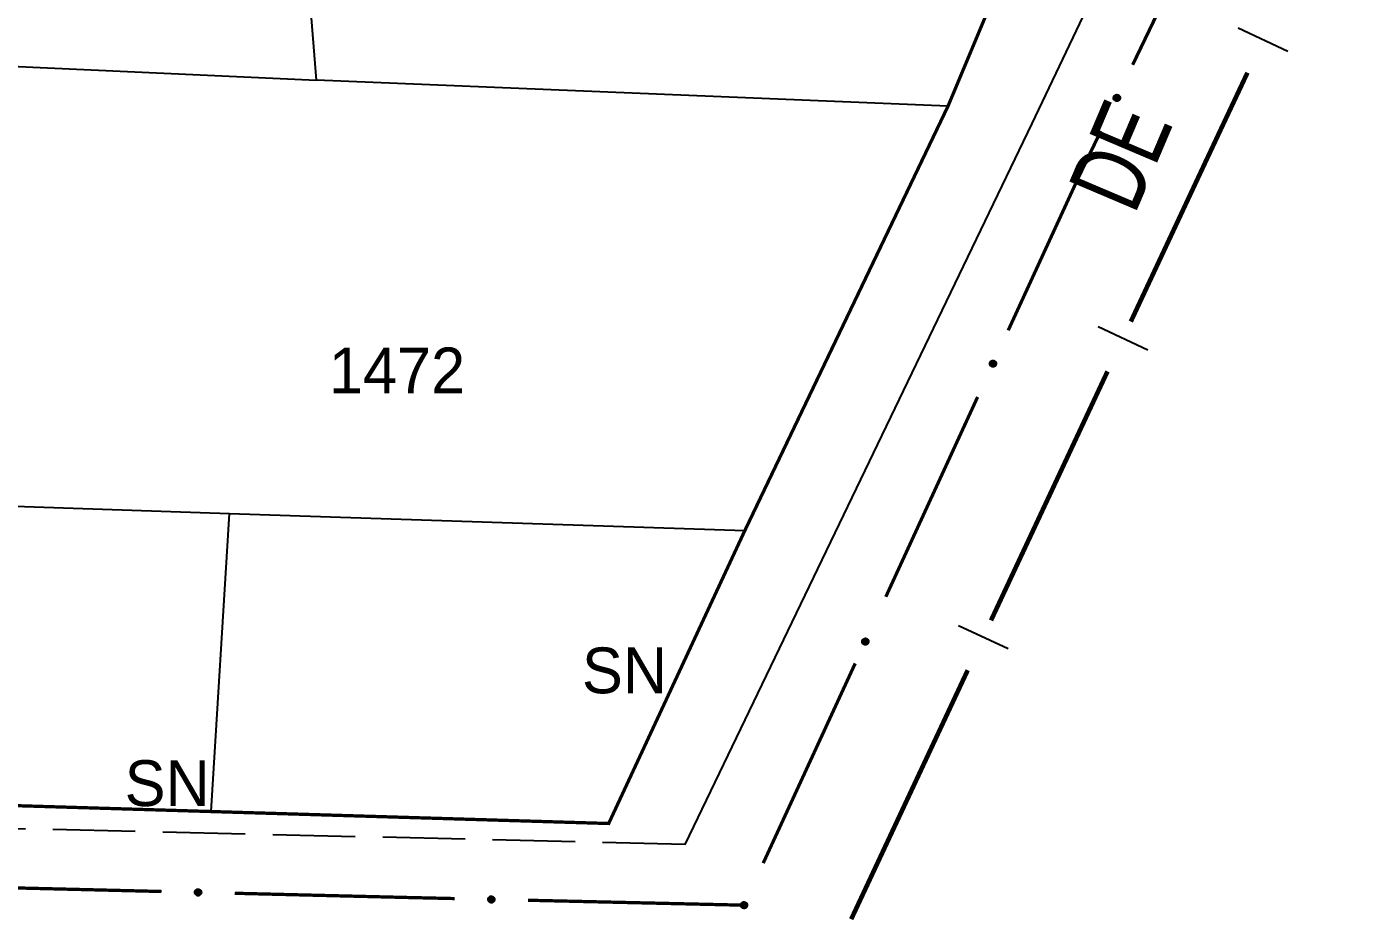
# Model space of a CAD drawing. Extents: x 203196 to 204359, y 4872588 to 4874244.
# Drawn here: x 204186 to 204258.3, y 4873440.1 to 4873488.9 of the extents above; entities that cross this region are included whole.
import ezdxf
from ezdxf.enums import TextEntityAlignment as Align

# ---------------------------------------------------------------- set-up
doc = ezdxf.new("R2010")
doc.units = 0
doc.header["$LTSCALE"] = 1.5
doc.header["$MEASUREMENT"] = 0
doc.linetypes.add('TRACO_11', pattern=[8, 3, -1, 3, -1])
for name, color, linetype in [('CD_MALHA_LOTES', 7, 'CONTINUOUS'), ('LM-LIM-SETORES-BAIRROS', 250, 'CONTINUOUS'), ('RU-QUADRA', 210, 'CONTINUOUS'), ('SV-EIXO-RUA-PAV', 20, 'CONTINUOUS'), ('SV-RUA-PAVIM', 7, 'CONTINUOUS'), ('SV-TXT-RUA-PAV', 7, 'CONTINUOUS'), ('Th_NmrPort', 1, 'CONTINUOUS')]:
    doc.layers.add(name, color=color, linetype=linetype)
doc.styles.add('ARIAL', font='ARIAL.SHX')

msp = doc.modelspace()

# ---------------------------------------------------------------- linework, layer by layer
at = {"layer": 'CD_MALHA_LOTES', "linetype": 'Continuous', "flags": 128}
for points in [[(204201.810214, 4873485.973316), (204201.083435, 4873495.058051)], [(204240.701151, 4873495.18267), (204236.26071, 4873484.551701)], [(204176.803988, 4873487.113249), (204201.810214, 4873485.973316)], [(204236.26071, 4873484.551701), (204201.810214, 4873485.973316)], [(204236.26071, 4873484.551701), (204225.182768, 4873461.398501)], [(204184.812869, 4873462.737886), (204197.05489, 4873462.332104)], [(204196.065311, 4873446.063835), (204197.05489, 4873462.332104)], [(204197.05489, 4873462.332104), (204225.182768, 4873461.398501)], [(204225.182768, 4873461.398501), (204217.747722, 4873445.410926)], [(204196.065311, 4873446.063835), (204183.888178, 4873446.433292)], [(204217.747722, 4873445.410926), (204196.065311, 4873446.063835)]]:
    msp.add_lwpolyline(points, dxfattribs=at)
at = {"layer": 'LM-LIM-SETORES-BAIRROS'}
for points in [[(204252.091582, 4873488.828454), (204254.80664, 4873487.552343)], [(204244.451549, 4873472.527235), (204247.168968, 4873471.25616)], [(204236.825096, 4873456.22272), (204239.542515, 4873454.951645)]]:
    msp.add_lwpolyline(points, dxfattribs=at)
at = {"layer": 'LM-LIM-SETORES-BAIRROS', "const_width": 0.25}
for points in [[(204252.59837, 4873486.38036), (204250.471519, 4873481.855263)], [(204250.471519, 4873481.855263), (204250.306545, 4873481.504263)], [(204250.306545, 4873481.504263), (204246.23395, 4873472.797504)], [(204244.962874, 4873470.080085), (204238.607497, 4873456.492989)], [(204237.336422, 4873453.775569), (204230.981044, 4873440.188473)]]:
    msp.add_lwpolyline(points, dxfattribs=at)
at = {"layer": 'RU-QUADRA', "linetype": 'Continuous', "const_width": 0.18, "flags": 128}
msp.add_lwpolyline([(204100.39, 4873449.15), (204136.35, 4873447.48), (204183.89, 4873446.43), (204217.75, 4873445.41), (204225.18, 4873461.4), (204236.26, 4873484.55), (204240.7, 4873495.18), (204248.237278, 4873512.667168), (204245.612781, 4873512.99523), (204248.4, 4873521.68), (204211.64, 4873523.01), (204198.3, 4873523.49), (204171.061773, 4873524.011423), (204169.8, 4873523.17), (204166.625962, 4873523.459301), (204165.86, 4873524.65), (204133.82, 4873525.99), (204108.42, 4873526.47), (204109.78759, 4873496.505739), (204110.415517, 4873480.667846), (204111.05048, 4873466.969194), (204101.987635, 4873467.59959)], dxfattribs=at)
at = {"layer": 'SV-EIXO-RUA-PAV', "const_width": 0.18}
for points in [[(204251.536037, 4873497.6221), (204246.334615, 4873486.80798)], [(204244.600807, 4873483.203273), (204243.733904, 4873481.400919)], [(204243.733904, 4873481.400919), (204243.37059, 4873480.645565)], [(204243.37059, 4873480.645565), (204239.546612, 4873472.319941)], [(204237.877082, 4873468.685017), (204232.868495, 4873457.780245)], [(204231.197928, 4873454.145798), (204226.17984, 4873443.245395)], [(204183.12562, 4873441.950502), (204193.354556, 4873441.700506)], [(204197.353362, 4873441.602775), (204206.350675, 4873441.38288)], [(204206.350675, 4873441.38288), (204206.742178, 4873441.373315)], [(204206.742178, 4873441.373315), (204209.349877, 4873441.313705)], [(204213.348833, 4873441.222291), (204224.34596, 4873440.970902)], [(204224.34596, 4873440.970902), (204225.124567, 4873440.953108)]]:
    msp.add_lwpolyline(points, dxfattribs=at)
at = {"layer": 'SV-EIXO-RUA-PAV'}
for points in [[(204245.629192, 4873485.087393), (204245.64602, 4873485.041471), (204245.651092, 4873484.998562), (204245.645022, 4873484.961556), (204245.631131, 4873484.930253), (204245.613313, 4873484.89983), (204245.588582, 4873484.87312), (204245.554566, 4873484.849556), (204245.508618, 4873484.832352), (204245.46432, 4873484.830045), (204245.427722, 4873484.834055), (204245.394248, 4873484.84666), (204245.364983, 4873484.864464), (204245.338088, 4873484.891071), (204245.314544, 4873484.925776), (204245.298363, 4873484.972397), (204245.293679, 4873485.014498), (204245.30049, 4873485.050138), (204245.313375, 4873485.08371), (204245.331938, 4873485.114552), (204245.356366, 4873485.140631), (204245.391351, 4873485.164273), (204245.437578, 4873485.179634), (204245.479515, 4873485.184785), (204245.515241, 4873485.178476), (204245.548008, 4873485.165046), (204245.578739, 4873485.147546), (204245.606624, 4873485.123803), (204245.629192, 4873485.087393)], [(204238.87185, 4873470.5871), (204238.889491, 4873470.541484), (204238.895324, 4873470.498672), (204238.889912, 4873470.461564), (204238.876579, 4873470.43002), (204238.859304, 4873470.399285), (204238.835051, 4873470.37214), (204238.801459, 4873470.347976), (204238.755824, 4873470.329958), (204238.711575, 4873470.326865), (204238.67491, 4873470.330225), (204238.641218, 4873470.342234), (204238.611641, 4873470.359515), (204238.584278, 4873470.385641), (204238.560122, 4873470.419922), (204238.543116, 4873470.466248), (204238.537685, 4873470.508259), (204238.543862, 4873470.544015), (204238.556149, 4873470.577811), (204238.574161, 4873470.608977), (204238.598123, 4873470.635486), (204238.632682, 4873470.659745), (204238.678629, 4873470.675924), (204238.720468, 4873470.68182), (204238.7563, 4873470.676146), (204238.7893, 4873470.6633), (204238.820338, 4873470.646348), (204238.848639, 4873470.623104), (204238.87185, 4873470.5871)], [(204231.906184, 4873455.421047), (204231.923785, 4873455.375416), (204231.929581, 4873455.332598), (204231.924137, 4873455.295495), (204231.910777, 4873455.263963), (204231.893475, 4873455.233243), (204231.869198, 4873455.206119), (204231.835585, 4873455.181984), (204231.789934, 4873455.164006), (204231.745682, 4873455.160952), (204231.709021, 4873455.164343), (204231.675339, 4873455.176381), (204231.645777, 4873455.193689), (204231.618437, 4873455.219838), (204231.594311, 4873455.254141), (204231.577345, 4873455.300482), (204231.57195, 4873455.342498), (204231.578159, 4873455.378247), (204231.590475, 4873455.412032), (204231.608515, 4873455.443183), (204231.632499, 4873455.469671), (204231.66708, 4873455.4939), (204231.71304, 4873455.51004), (204231.754885, 4873455.515898), (204231.790712, 4873455.510193), (204231.823701, 4873455.497319), (204231.854724, 4873455.48034), (204231.883005, 4873455.457071), (204231.906184, 4873455.421047)], [(204195.213011, 4873441.765199), (204195.247948, 4873441.799425), (204195.284973, 4873441.821697), (204195.3212, 4873441.831385), (204195.355446, 4873441.831598), (204195.390505, 4873441.827871), (204195.425023, 4873441.816314), (204195.460493, 4873441.795001), (204195.495073, 4873441.760196), (204195.515396, 4873441.720767), (204195.526794, 4873441.685758), (204195.529072, 4873441.650062), (204195.52488, 4873441.616064), (204195.51169, 4873441.580606), (204195.48974, 4873441.544872), (204195.453901, 4873441.510947), (204195.417453, 4873441.489361), (204195.382166, 4873441.480911), (204195.346264, 4873441.478847), (204195.310517, 4873441.483082), (204195.276699, 4873441.494622), (204195.24076, 4873441.516786), (204195.207745, 4873441.552604), (204195.185801, 4873441.588711), (204195.176857, 4873441.62387), (204195.175622, 4873441.659261), (204195.178933, 4873441.69447), (204195.189105, 4873441.729652), (204195.213011, 4873441.765199)], [(204211.208228, 4873441.381333), (204211.24311, 4873441.415615), (204211.2801, 4873441.437945), (204211.316312, 4873441.44769), (204211.350557, 4873441.447958), (204211.385623, 4873441.444285), (204211.420159, 4873441.432783), (204211.455662, 4873441.411526), (204211.490297, 4873441.376776), (204211.510682, 4873441.337379), (204211.522135, 4873441.302389), (204211.52447, 4873441.266696), (204211.520332, 4873441.232692), (204211.507198, 4873441.197212), (204211.485305, 4873441.161443), (204211.449519, 4873441.127462), (204211.413105, 4873441.105819), (204211.377831, 4873441.097313), (204211.341933, 4873441.095193), (204211.306179, 4873441.099371), (204211.272343, 4873441.110857), (204211.236369, 4873441.132965), (204211.203298, 4873441.16873), (204211.181296, 4873441.204802), (204211.172297, 4873441.239947), (204211.171006, 4873441.275336), (204211.174261, 4873441.310551), (204211.184378, 4873441.345749), (204211.208228, 4873441.381333)], [(204225.285412, 4873441.036119), (204225.302593, 4873440.990327), (204225.307997, 4873440.947459), (204225.302212, 4873440.910407), (204225.288564, 4873440.878999), (204225.270981, 4873440.848439), (204225.246456, 4873440.821539), (204225.212624, 4873440.797712), (204225.16681, 4873440.780154), (204225.122532, 4873440.777505), (204225.085903, 4873440.781233), (204225.052332, 4873440.793579), (204225.022931, 4873440.811157), (204224.995832, 4873440.837556), (204224.972021, 4873440.872078), (204224.95548, 4873440.918573), (204224.950471, 4873440.960636), (204224.957007, 4873440.996328), (204224.969633, 4873441.029999), (204224.987958, 4873441.060983), (204225.012183, 4873441.087249), (204225.046985, 4873441.111161), (204225.093092, 4873441.126878), (204225.134988, 4873441.132353), (204225.170761, 4873441.12632), (204225.203631, 4873441.113143), (204225.234497, 4873441.095881), (204225.262563, 4873441.072354), (204225.285412, 4873441.036119)]]:
    msp.add_lwpolyline(points, close=True, dxfattribs=at)
for points in [[(204245.331938, 4873485.114552), (204245.293679, 4873485.014498)], [(204245.342844, 4873485.123405), (204245.298361, 4873484.999442)], [(204245.356366, 4873485.140631), (204245.298363, 4873484.972397)], [(204245.373616, 4873485.146458), (204245.309398, 4873484.956279)], [(204245.391351, 4873485.164273), (204245.314544, 4873484.925776)], [(204245.414179, 4873485.16783), (204245.327174, 4873484.911389)], [(204245.437578, 4873485.179634), (204245.338088, 4873484.891071)], [(204245.456703, 4873485.180688), (204245.35264, 4873484.882485)], [(204245.479515, 4873485.184785), (204245.364983, 4873484.864464)], [(204245.495181, 4873485.178837), (204245.380471, 4873484.858499)], [(204245.515241, 4873485.178476), (204245.394248, 4873484.84666)], [(204245.530109, 4873485.169607), (204245.409392, 4873484.843075)], [(204245.548008, 4873485.165046), (204245.427722, 4873484.834055)], [(204245.562719, 4873485.152408), (204245.449784, 4873484.83576)], [(204245.578739, 4873485.147546), (204245.46432, 4873484.830045)], [(204245.590504, 4873485.131473), (204245.488853, 4873484.835138)], [(204245.606624, 4873485.123803), (204245.508618, 4873484.832352)], [(204245.615923, 4873485.10562), (204245.531424, 4873484.844945)], [(204245.629192, 4873485.087393), (204245.554566, 4873484.849556)], [(204245.637342, 4873485.062006), (204245.5744, 4873484.868185)], [(204245.64602, 4873485.041471), (204245.588582, 4873484.87312)], [(204245.649017, 4873485.017023), (204245.603895, 4873484.894881)], [(204245.651092, 4873484.998562), (204245.613313, 4873484.89983)], [(204238.574161, 4873470.608977), (204238.537685, 4873470.508259)], [(204238.584908, 4873470.618022), (204238.542633, 4873470.493288)], [(204238.598123, 4873470.635486), (204238.543116, 4873470.466248)], [(204238.615266, 4873470.641618), (204238.554435, 4873470.450329)], [(204238.632682, 4873470.659745), (204238.560122, 4873470.419922)], [(204238.655443, 4873470.663707), (204238.573006, 4873470.405761)], [(204238.678629, 4873470.675924), (204238.584278, 4873470.385641)], [(204238.697732, 4873470.677318), (204238.59898, 4873470.377314)], [(204238.720468, 4873470.68182), (204238.611641, 4873470.359515)], [(204238.736237, 4873470.67615), (204238.627233, 4873470.353826)], [(204238.7563, 4873470.676146), (204238.641218, 4873470.342234)], [(204238.771324, 4873470.667542), (204238.656423, 4873470.338918)], [(204238.7893, 4873470.6633), (204238.67491, 4873470.330225)], [(204238.804234, 4873470.650925), (204238.696939, 4873470.332321)], [(204238.820338, 4873470.646348), (204238.711575, 4873470.326865)], [(204238.832386, 4873470.630487), (204238.736013, 4873470.332393)], [(204238.848639, 4873470.623104), (204238.755824, 4873470.329958)], [(204238.85826, 4873470.605089), (204238.778403, 4873470.342955)], [(204238.87185, 4873470.5871), (204238.801459, 4873470.347976)], [(204238.88045, 4873470.561862), (204238.820959, 4873470.366954)], [(204238.889491, 4873470.541484), (204238.835051, 4873470.37214)], [(204238.892922, 4873470.517093), (204238.849976, 4873470.394169)], [(204238.895324, 4873470.498672), (204238.859304, 4873470.399285)], [(204231.608515, 4873455.443183), (204231.57195, 4873455.342498)], [(204231.619269, 4873455.452219), (204231.576886, 4873455.327522)], [(204231.632499, 4873455.469671), (204231.577345, 4873455.300482)], [(204231.649648, 4873455.475788), (204231.58865, 4873455.284552)], [(204231.66708, 4873455.4939), (204231.594311, 4873455.254141)], [(204231.689844, 4873455.497842), (204231.607182, 4873455.239969)], [(204231.71304, 4873455.51004), (204231.618437, 4873455.219838)], [(204231.732145, 4873455.511416), (204231.633132, 4873455.211499)], [(204231.754885, 4873455.515898), (204231.645777, 4873455.193689)], [(204231.770648, 4873455.510215), (204231.661364, 4873455.187986)], [(204231.790712, 4873455.510193), (204231.675339, 4873455.176381)], [(204231.805728, 4873455.501577), (204231.690541, 4873455.173052)], [(204231.823701, 4873455.497319), (204231.709021, 4873455.164343)], [(204231.838624, 4873455.484931), (204231.731051, 4873455.166421)], [(204231.854724, 4873455.48034), (204231.745682, 4873455.160952)], [(204231.866758, 4873455.464468), (204231.770125, 4873455.166459)], [(204231.883005, 4873455.457071), (204231.789934, 4873455.164006)], [(204231.89261, 4873455.439048), (204231.812525, 4873455.176983)], [(204231.906184, 4873455.421047), (204231.835585, 4873455.181984)], [(204231.914762, 4873455.395802), (204231.855102, 4873455.200946)], [(204231.923785, 4873455.375416), (204231.869198, 4873455.206119)], [(204231.927195, 4873455.351022), (204231.884142, 4873455.228135)], [(204231.929581, 4873455.332598), (204231.893475, 4873455.233243)], [(204195.175622, 4873441.659261), (204195.526794, 4873441.685758)], [(204195.176857, 4873441.62387), (204195.529072, 4873441.650062)], [(204195.178826, 4873441.64107), (204195.526111, 4873441.665341)], [(204195.178933, 4873441.69447), (204195.515396, 4873441.720767)], [(204195.18109, 4873441.677868), (204195.516165, 4873441.705167)], [(204195.18478, 4873441.605437), (204195.523947, 4873441.632635)], [(204195.185801, 4873441.588711), (204195.52488, 4873441.616064)], [(204195.188744, 4873441.711804), (204195.500663, 4873441.741034)], [(204195.189105, 4873441.729652), (204195.495073, 4873441.760196)], [(204195.198918, 4873441.569603), (204195.513531, 4873441.597402)], [(204195.201855, 4873441.745607), (204195.474214, 4873441.775804)], [(204195.207745, 4873441.552604), (204195.51169, 4873441.580606)], [(204195.213011, 4873441.765199), (204195.460493, 4873441.795001)], [(204195.228129, 4873441.536131), (204195.497659, 4873441.562302)], [(204195.232799, 4873441.783069), (204195.435355, 4873441.805417)], [(204195.24076, 4873441.516786), (204195.48974, 4873441.544872)], [(204195.247948, 4873441.799425), (204195.425023, 4873441.816314)], [(204195.264293, 4873441.507948), (204195.464054, 4873441.527635)], [(204195.268999, 4873441.812213), (204195.39889, 4873441.821322)], [(204195.276699, 4873441.494622), (204195.453901, 4873441.510947)], [(204195.284973, 4873441.821697), (204195.390505, 4873441.827871)], [(204195.297962, 4873441.489381), (204195.429251, 4873441.499822)], [(204195.310517, 4873441.483082), (204195.417453, 4873441.489361)], [(204211.171006, 4873441.275336), (204211.522135, 4873441.302389)], [(204211.172297, 4873441.239947), (204211.52447, 4873441.266696)], [(204211.174239, 4873441.257151), (204211.521485, 4873441.28197)], [(204211.174261, 4873441.310551), (204211.510682, 4873441.337379)], [(204211.176445, 4873441.293952), (204211.511476, 4873441.32178)], [(204211.180249, 4873441.221527), (204211.519373, 4873441.249261)], [(204211.181296, 4873441.204802), (204211.520332, 4873441.232692)], [(204211.184045, 4873441.3279), (204211.495917, 4873441.357623)], [(204211.184378, 4873441.345749), (204211.490297, 4873441.376776)], [(204211.194444, 4873441.185715), (204211.509013, 4873441.214011)], [(204211.197102, 4873441.361724), (204211.469413, 4873441.392351)], [(204211.203298, 4873441.16873), (204211.507198, 4873441.197212)], [(204211.208228, 4873441.381333), (204211.455662, 4873441.411526)], [(204211.223707, 4873441.152289), (204211.493196, 4873441.178886)], [(204211.227987, 4873441.399234), (204211.430507, 4873441.421903)], [(204211.236369, 4873441.132965), (204211.485305, 4873441.161443)], [(204211.24311, 4873441.415615), (204211.420159, 4873441.432783)], [(204211.259916, 4873441.124164), (204211.459645, 4873441.144166)], [(204211.264142, 4873441.428435), (204211.394018, 4873441.43775)], [(204211.272343, 4873441.110857), (204211.449519, 4873441.127462)], [(204211.2801, 4873441.437945), (204211.385623, 4873441.444285)], [(204211.293615, 4873441.10565), (204211.424886, 4873441.116298)], [(204211.306179, 4873441.099371), (204211.413105, 4873441.105819)], [(204224.987958, 4873441.060983), (204224.950471, 4873440.960636)], [(204224.998794, 4873441.069919), (204224.95527, 4873440.945616)], [(204225.012183, 4873441.087249), (204224.95548, 4873440.918573)], [(204225.029388, 4873441.093209), (204224.966639, 4873440.90254)], [(204225.046985, 4873441.111161), (204224.972021, 4873440.872078)], [(204225.069784, 4873441.114894), (204224.984762, 4873440.857789)], [(204225.093092, 4873441.126878), (204224.995832, 4873440.837556)], [(204225.112208, 4873441.12808), (204225.01045, 4873440.829082)], [(204225.134988, 4873441.132353), (204225.022931, 4873440.811157)], [(204225.150699, 4873441.126525), (204225.038465, 4873440.805312)], [(204225.170761, 4873441.12632), (204225.052332, 4873440.793579)], [(204225.185698, 4873441.117566), (204225.067504, 4873440.790111)], [(204225.203631, 4873441.113143), (204225.085903, 4873440.781233)], [(204225.218439, 4873441.100619), (204225.107952, 4873440.783108)], [(204225.234497, 4873441.095881), (204225.122532, 4873440.777505)], [(204225.246385, 4873441.079899), (204225.147024, 4873440.782788)], [(204225.262563, 4873441.072354), (204225.16681, 4873440.780154)], [(204225.272002, 4873441.054243), (204225.189518, 4873440.792923)], [(204225.285412, 4873441.036119), (204225.212624, 4873440.797712)], [(204225.293757, 4873441.010796), (204225.232313, 4873440.816494)], [(204225.302593, 4873440.990327), (204225.246456, 4873440.821539)], [(204225.305779, 4873440.965903), (204225.261602, 4873440.843417)], [(204225.307997, 4873440.947459), (204225.270981, 4873440.848439)]]:
    msp.add_lwpolyline(points, dxfattribs=at)
at = {"layer": 'SV-RUA-PAVIM', "linetype": 'TRACO_11'}
msp.add_polyline3d([(204221.917198, 4873444.272106, 10.62023), (204124.96765, 4873446.5294, 11.489224), (204068.427243, 4873448.693793, 11.935465), (204014.129533, 4873450.63399, 12.279931), (203978.096751, 4873451.591806, 12.279931), (203906.630852, 4873453.522814, 12.248616), (203863.346654, 4873454.362124, 12.334732), (203854.286534, 4873468.49635, 12.319075), (203840.494337, 4873490.426287, 12.021582), (203824.655764, 4873516.792764, 11.841519), (203820.676785, 4873523.568625, 11.622313), (203817.222798, 4873530.168973, 11.598827), (203813.785982, 4873537.408948, 11.544025), (203810.448887, 4873545.471327, 11.489224), (203806.627006, 4873557.067975, 11.379622)], dxfattribs=at)
at = {"layer": 'SV-RUA-PAVIM', "linetype": 'Continuous'}
msp.add_polyline3d([(204221.917198, 4873444.272106, 10.62023), (204240.856505, 4873483.600054, 10.424511), (204258.327336, 4873520.293634, 10.385366)], dxfattribs=at)

# ---------------------------------------------------------------- texts
at = {"layer": 'SV-TXT-RUA-PAV', "style": 'ARIAL', "width": 0.7}
msp.add_text('DE', height=4, rotation=67, dxfattribs=at).set_placement((204246.443085, 4873478.583588))
at = {"layer": 'Th_NmrPort', "color": 1}
for s, p in [('1472', (204202.484016, 4873470.130453)), ('SN', (204216.292421, 4873453.764936)), ('SN', (204191.344159, 4873447.612669))]:
    msp.add_text(s, height=2.5, dxfattribs=at).set_placement(p, align=Align.MIDDLE_LEFT)

doc.saveas('drawing.dxf')
